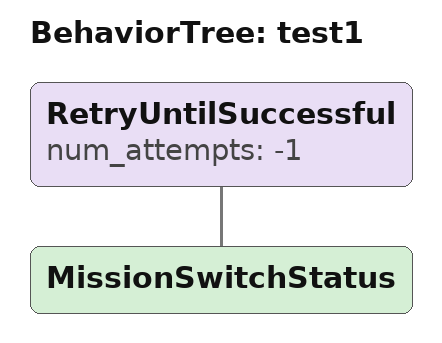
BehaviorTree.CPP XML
<?xml version="1.0" encoding="UTF-8"?>
<root BTCPP_format="4">
  <BehaviorTree ID="test1">
    <RetryUntilSuccessful num_attempts="-1">
      <MissionSwitchStatus/>
    </RetryUntilSuccessful>
  </BehaviorTree>

</root>
